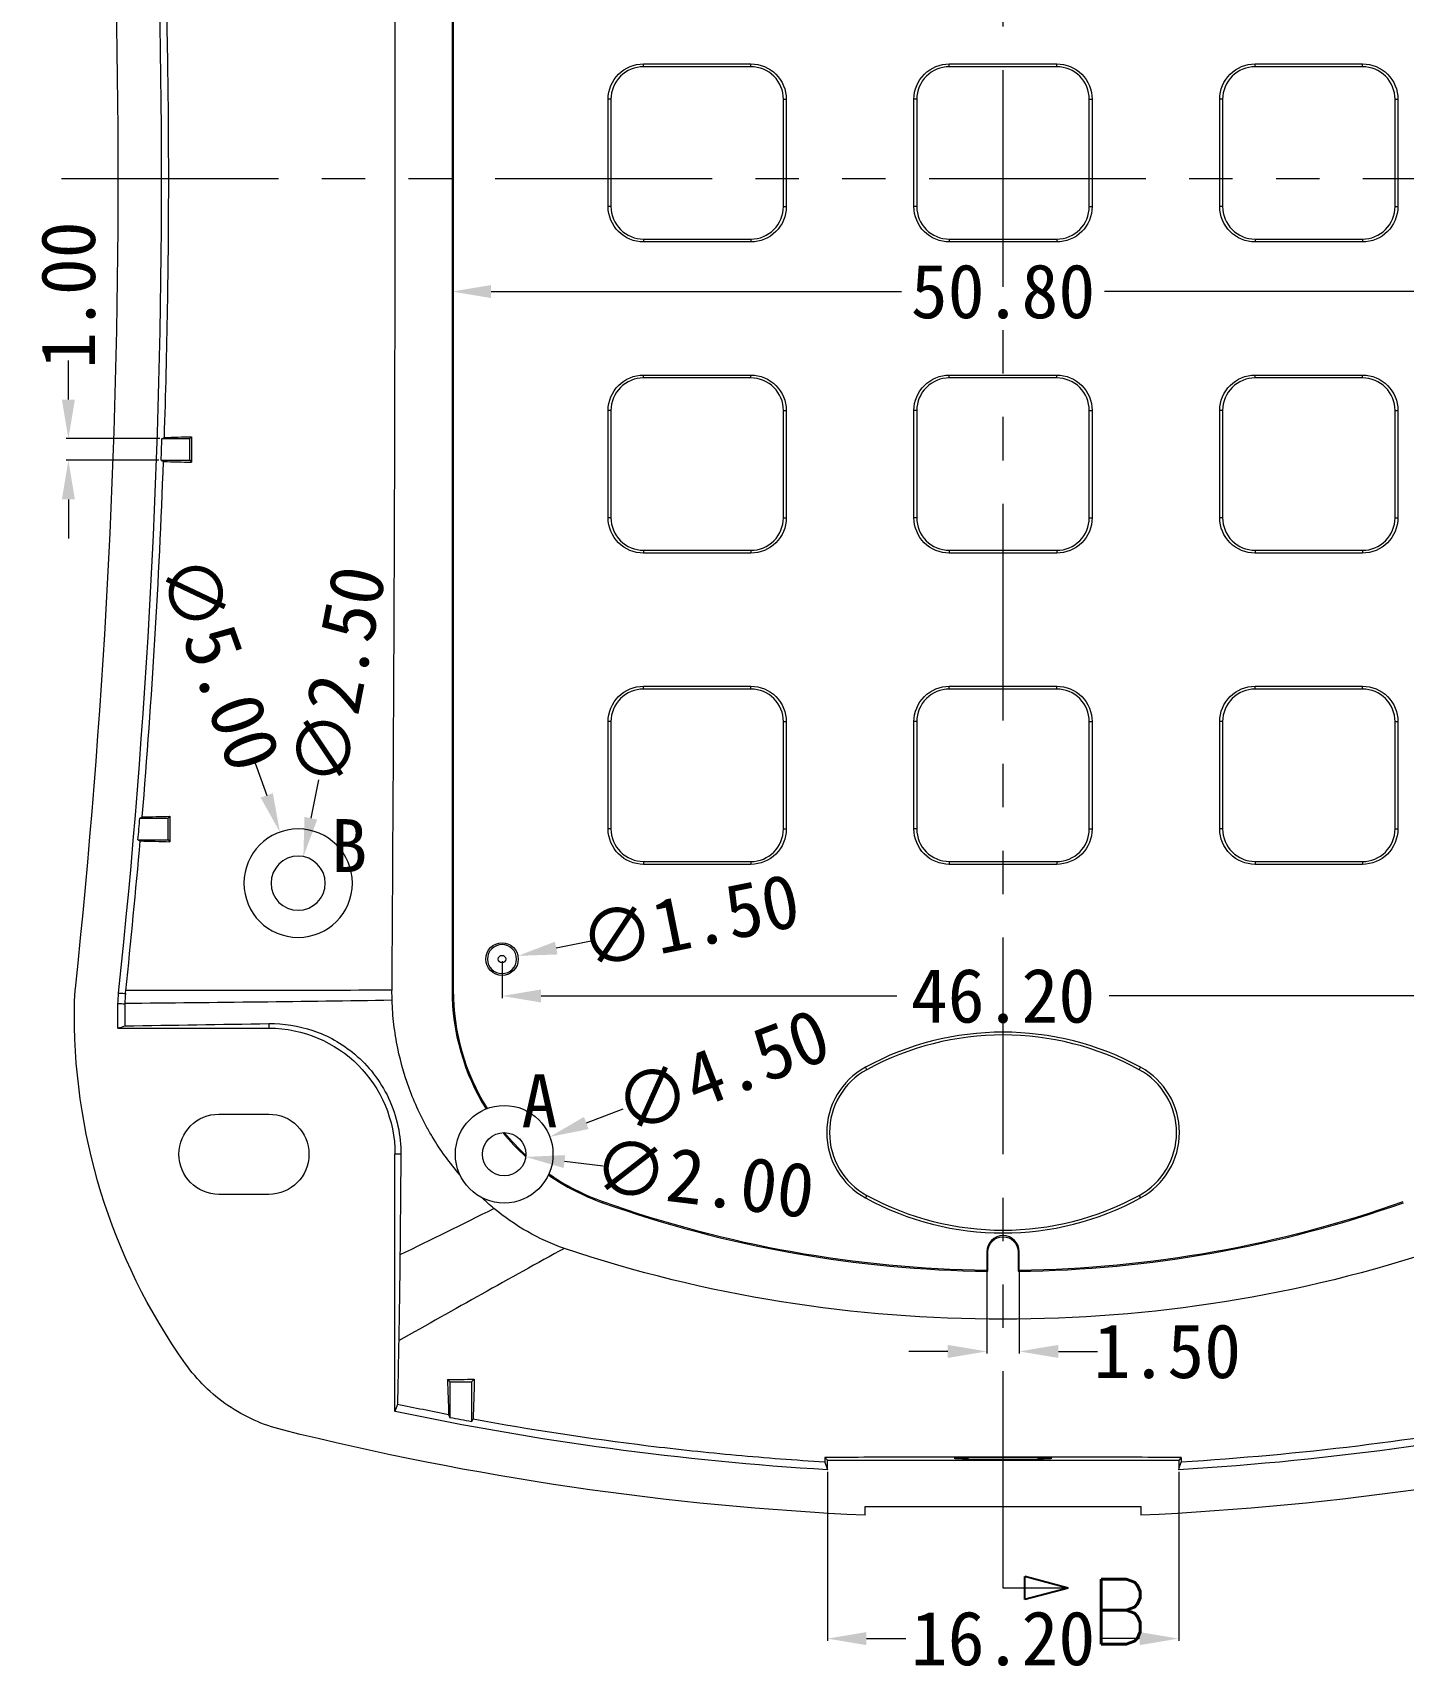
# Model space of a CAD drawing. Extents: x -40 to 272, y -118 to 614.
# Drawn here: x 164 to 227.2, y 204.1 to 279.8 of the extents above; entities that cross this region are included whole.
import ezdxf

# ---------------------------------------------------------------- set-up
doc = ezdxf.new("R2010")
doc.units = 0
doc.header["$MEASUREMENT"] = 0
doc.linetypes.add('PHANTOM', pattern=[2.5, 1.25, -0.25, 0.25, -0.25, 0.25, -0.25])
for name, color, linetype in [('20', 7, 'Continuous'), ('30', 7, 'Continuous'), ('dtext', 4, 'Continuous'), ('TOP', 7, 'Continuous')]:
    doc.layers.add(name, color=color, linetype=linetype)
doc.styles.add('blockfont', font='simplex.shx', dxfattribs={"bigfont": 'bigfont'})
doc.styles.add('仿宋', font='SIMFANG.TTF', dxfattribs={"width": 0.7})
doc.dimstyles.new('3', dxfattribs={"dimtxt": 2.5, "dimasz": 1.8, "dimexe": 0.1, "dimexo": 0.1, "dimgap": 0.1, "dimtad": 0, "dimzin": 0, "dimdsep": 46, "dimtxsty": 'Standard', "dimcen": 0, "dimclrd": 4, "dimclre": 4, "dimclrt": 3, "dimadec": 1, "dimazin": 0, "dimtfac": 1, "dimtofl": 0, "dimtmove": 0, "dimatfit": 3, "dimfxl": 0.18, "dimtolj": 1, "dimtzin": 0, "dimlwd": 9, "dimlwe": 9, "dimarcsym": 0})

# ---------------------------------------------------------------- blocks, each defined once
blk = doc.blocks.new('ASSORTED_DRAFT4')
at = {"color": 13}
for p, q in [((624.762, 410.193, 624.762), (622.762, 410.729)), ((622.762, 409.657), (622.762, 410.729)), ((624.762, 410.193, 624.762), (622.762, 409.657))]:
    blk.add_line(p, q, dxfattribs=at)
blk = doc.blocks.new('*D110')
at = {"color": 4, "linetype": 'Continuous', "lineweight": 9}
for p, q in [((200.672, 213.423), (200.672, 205.639)), ((216.872, 213.423), (216.872, 205.639)), ((202.472, 205.739), (204.297, 205.739)), ((215.072, 205.739), (213.247, 205.739))]:
    blk.add_line(p, q, dxfattribs=at)
for points in [[(202.472, 206.039), (202.472, 205.439), (200.672, 205.739)], [(215.072, 206.039), (215.072, 205.439), (216.872, 205.739)]]:
    blk.add_solid(points, dxfattribs=at)
at = {"layer": 'Defpoints', "color": 0, "linetype": 'Continuous', "lineweight": 9}
for p in [(200.672, 213.523), (216.872, 213.523), (216.872, 205.739)]:
    blk.add_point(p, dxfattribs=at)
at = {"color": 3, "linetype": 'Continuous', "lineweight": 9, "insert": (208.772, 205.739), "char_height": 2.5, "attachment_point": 5}
blk.add_mtext('\\A1;16.20', dxfattribs=at)
blk = doc.blocks.new('*D113')
at = {"color": 4, "linetype": 'Continuous', "lineweight": 9}
for p, q in [((208.022, 222.629), (208.022, 218.882)), ((209.522, 222.629), (209.522, 218.882)), ((206.222, 218.982), (204.422, 218.982)), ((211.322, 218.982), (213.122, 218.982))]:
    blk.add_line(p, q, dxfattribs=at)
for points in [[(206.222, 219.282), (206.222, 218.682), (208.022, 218.982)], [(211.322, 219.282), (211.322, 218.682), (209.522, 218.982)]]:
    blk.add_solid(points, dxfattribs=at)
at = {"layer": 'Defpoints', "color": 0, "linetype": 'Continuous', "lineweight": 9}
for p in [(208.022, 222.729), (209.522, 222.729), (209.522, 218.982)]:
    blk.add_point(p, dxfattribs=at)
at = {"color": 3, "linetype": 'Continuous', "lineweight": 9, "insert": (216.347, 218.982), "char_height": 2.5, "attachment_point": 5}
blk.add_mtext('\\A1;1.50', dxfattribs=at)
blk = doc.blocks.new('*D114')
at = {"color": 4, "linetype": 'Continuous', "lineweight": 9}
for p, q in [((185.672, 236.974), (185.672, 235.273)), ((231.872, 236.974), (231.872, 235.273)), ((187.472, 235.373), (203.88, 235.373)), ((230.072, 235.373), (213.663, 235.373))]:
    blk.add_line(p, q, dxfattribs=at)
for points in [[(187.472, 235.673), (187.472, 235.073), (185.672, 235.373)], [(230.072, 235.673), (230.072, 235.073), (231.872, 235.373)]]:
    blk.add_solid(points, dxfattribs=at)
at = {"layer": 'Defpoints', "color": 0, "linetype": 'Continuous', "lineweight": 9}
for p in [(185.672, 237.074), (231.872, 237.074), (231.872, 235.373)]:
    blk.add_point(p, dxfattribs=at)
at = {"color": 3, "linetype": 'Continuous', "lineweight": 9, "insert": (208.772, 235.373), "char_height": 2.5, "attachment_point": 5}
blk.add_mtext('\\A1;46.20', dxfattribs=at)
blk = doc.blocks.new('*D121')
at = {"color": 4, "linetype": 'Continuous', "lineweight": 9}
for p, q in [((165.679, 262.874), (165.679, 264.674)), ((169.89, 261.074), (165.579, 261.074)), ((169.855, 260.074), (165.579, 260.074)), ((165.679, 258.274), (165.679, 256.474))]:
    blk.add_line(p, q, dxfattribs=at)
for points in [[(165.379, 262.874), (165.979, 262.874), (165.679, 261.074)], [(165.379, 258.274), (165.979, 258.274), (165.679, 260.074)]]:
    blk.add_solid(points, dxfattribs=at)
at = {"layer": 'Defpoints', "color": 0, "linetype": 'Continuous', "lineweight": 9}
for p in [(165.679, 261.074), (169.99, 261.074), (169.955, 260.074)]:
    blk.add_point(p, dxfattribs=at)
at = {"color": 3, "linetype": 'Continuous', "lineweight": 9, "insert": (165.679, 267.691), "char_height": 2.5, "attachment_point": 5, "rotation": 90}
blk.add_mtext('\\A1;1.00', dxfattribs=at)
blk = doc.blocks.new('*D122')
at = {"color": 4, "linetype": 'Continuous', "lineweight": 9}
for p, q in [((185.169, 267.856), (204.088, 267.856)), ((232.374, 267.856), (213.455, 267.856))]:
    blk.add_line(p, q, dxfattribs=at)
for points in [[(185.169, 268.156), (185.169, 267.556), (183.369, 267.856)], [(232.374, 268.156), (232.374, 267.556), (234.174, 267.856)]]:
    blk.add_solid(points, dxfattribs=at)
at = {"layer": 'Defpoints', "color": 0, "linetype": 'Continuous', "lineweight": 9}
for p in [(183.369, 267.856), (234.174, 267.856), (234.174, 267.856)]:
    blk.add_point(p, dxfattribs=at)
at = {"color": 3, "linetype": 'Continuous', "lineweight": 9, "insert": (208.772, 267.856), "char_height": 2.5, "attachment_point": 5}
blk.add_mtext('\\A1;50.80', dxfattribs=at)
blk = doc.blocks.new('*D133')
at = {"color": 4, "linetype": 'Continuous', "lineweight": 9}
blk.add_line((189.935, 237.938), (188.171, 237.581), dxfattribs=at)
blk.add_solid([(188.111, 237.875), (188.23, 237.287), (186.407, 237.223)], dxfattribs=at)
at = {"layer": 'Defpoints', "color": 0, "linetype": 'Continuous', "lineweight": 9}
for p in [(184.936, 236.925), (186.407, 237.223)]:
    blk.add_point(p, dxfattribs=at)
at = {"color": 3, "linetype": 'Continuous', "lineweight": 9, "insert": (194.321, 238.828), "char_height": 2.5, "attachment_point": 5, "rotation": 11.46111}
blk.add_mtext('\\A1;∅1.50', dxfattribs=at)
blk = doc.blocks.new('*D134')
at = {"color": 4, "linetype": 'Continuous', "lineweight": 9}
blk.add_line((191.238, 230.156), (189.556, 229.515), dxfattribs=at)
blk.add_solid([(189.45, 229.796), (189.663, 229.235), (187.874, 228.875)], dxfattribs=at)
at = {"layer": 'Defpoints', "color": 0, "linetype": 'Continuous', "lineweight": 9}
for p in [(187.874, 228.875), (183.669, 227.273)]:
    blk.add_point(p, dxfattribs=at)
at = {"color": 3, "linetype": 'Continuous', "lineweight": 9, "insert": (195.81, 231.897), "char_height": 2.5, "attachment_point": 5, "rotation": 20.84889}
blk.add_mtext('\\A1;∅4.50', dxfattribs=at)
blk = doc.blocks.new('*D135')
at = {"color": 4, "linetype": 'Continuous', "lineweight": 9}
blk.add_line((190.338, 227.518), (188.551, 227.735), dxfattribs=at)
blk.add_solid([(188.587, 228.033), (188.515, 227.438), (186.764, 227.953)], dxfattribs=at)
at = {"layer": 'Defpoints', "color": 0, "linetype": 'Continuous', "lineweight": 9}
for p in [(184.779, 228.195), (186.764, 227.953)]:
    blk.add_point(p, dxfattribs=at)
at = {"color": 3, "linetype": 'Continuous', "lineweight": 9, "insert": (194.987, 226.951), "char_height": 2.5, "attachment_point": 5, "rotation": 353.05272}
blk.add_mtext('\\A1;∅2.00', dxfattribs=at)
blk = doc.blocks.new('*D136')
at = {"color": 4, "linetype": 'Continuous', "lineweight": 9}
blk.add_line((174.218, 246.318), (174.824, 244.623), dxfattribs=at)
blk.add_solid([(175.106, 244.724), (174.541, 244.522), (175.43, 242.928)], dxfattribs=at)
at = {"layer": 'Defpoints', "color": 0, "linetype": 'Continuous', "lineweight": 9}
for p in [(175.43, 242.928), (177.113, 238.22)]:
    blk.add_point(p, dxfattribs=at)
at = {"color": 3, "linetype": 'Continuous', "lineweight": 9, "insert": (172.641, 250.728), "char_height": 2.5, "attachment_point": 5, "rotation": 289.67262}
blk.add_mtext('\\A1;∅5.00', dxfattribs=at)
blk = doc.blocks.new('*D137')
at = {"color": 4, "linetype": 'Continuous', "lineweight": 9}
blk.add_line((177.205, 245.333), (176.859, 243.567), dxfattribs=at)
blk.add_solid([(176.564, 243.625), (177.153, 243.509), (176.512, 241.801)], dxfattribs=at)
at = {"layer": 'Defpoints', "color": 0, "linetype": 'Continuous', "lineweight": 9}
for p in [(176.512, 241.801), (176.031, 239.347)]:
    blk.add_point(p, dxfattribs=at)
at = {"color": 3, "linetype": 'Continuous', "lineweight": 9, "insert": (178.147, 250.133), "char_height": 2.5, "attachment_point": 5, "rotation": 78.89947}
blk.add_mtext('\\A1;∅2.50', dxfattribs=at)

msp = doc.modelspace()

# ---------------------------------------------------------------- linework, layer by layer
at = {"layer": '20', "color": 7, "linetype": 'Continuous', "lineweight": 9}
for p, q in [((183.369, 310.5), (183.369, 235.648)), ((183.422, 310.5), (183.422, 235.648)), ((192.195, 278.356), (197.148, 278.356)), ((192.195, 278.224), (192.195, 278.356)), ((197.148, 278.224), (192.195, 278.224)), ((197.148, 278.224), (197.148, 278.356)), ((206.295, 278.356), (211.248, 278.356)), ((206.295, 278.224), (206.295, 278.356)), ((211.248, 278.224), (206.295, 278.224)), ((211.248, 278.224), (211.248, 278.356)), ((220.395, 278.224), (220.395, 278.356)), ((220.395, 278.356), (225.348, 278.356)), ((225.348, 278.224), (220.395, 278.224)), ((225.348, 278.224), (225.348, 278.356)), ((190.565, 271.773), (190.565, 276.725)), ((190.696, 276.725), (190.565, 276.725)), ((190.696, 276.725), (190.696, 271.773)), ((198.647, 271.773), (198.647, 276.725)), ((198.647, 276.725), (198.778, 276.725)), ((198.778, 276.725), (198.778, 271.773)), ((204.665, 271.773), (204.665, 276.725)), ((204.796, 276.725), (204.665, 276.725)), ((204.796, 276.725), (204.796, 271.773)), ((212.747, 271.773), (212.747, 276.725)), ((212.747, 276.725), (212.878, 276.725)), ((212.878, 276.725), (212.878, 271.773)), ((218.765, 271.773), (218.765, 276.725)), ((218.896, 276.725), (218.765, 276.725)), ((218.896, 276.725), (218.896, 271.773)), ((226.847, 276.725), (226.978, 276.725)), ((226.847, 271.773), (226.847, 276.725)), ((226.978, 276.725), (226.978, 271.773)), ((190.696, 271.773), (190.565, 271.773)), ((198.647, 271.773), (198.778, 271.773)), ((204.796, 271.773), (204.665, 271.773)), ((212.747, 271.773), (212.878, 271.773)), ((218.896, 271.773), (218.765, 271.773)), ((226.847, 271.773), (226.978, 271.773)), ((192.195, 270.274), (197.148, 270.274)), ((192.195, 270.274), (192.195, 270.142)), ((197.148, 270.274), (197.148, 270.142)), ((206.295, 270.274), (211.248, 270.274)), ((206.295, 270.274), (206.295, 270.142)), ((211.248, 270.274), (211.248, 270.142)), ((220.395, 270.274), (220.395, 270.142)), ((220.395, 270.274), (225.348, 270.274)), ((225.348, 270.274), (225.348, 270.142)), ((197.148, 270.142), (192.195, 270.142)), ((211.248, 270.142), (206.295, 270.142)), ((225.348, 270.142), (220.395, 270.142)), ((192.195, 264.006), (197.148, 264.006)), ((192.195, 263.874), (192.195, 264.006)), ((197.148, 263.874), (192.195, 263.874)), ((197.148, 263.874), (197.148, 264.006)), ((206.295, 263.874), (206.295, 264.006)), ((206.295, 264.006), (211.248, 264.006)), ((211.248, 263.874), (206.295, 263.874)), ((211.248, 263.874), (211.248, 264.006)), ((220.395, 263.874), (220.395, 264.006)), ((220.395, 264.006), (225.348, 264.006)), ((225.348, 263.874), (220.395, 263.874)), ((225.348, 263.874), (225.348, 264.006)), ((190.565, 257.423), (190.565, 262.375)), ((190.696, 262.375), (190.565, 262.375)), ((190.696, 262.375), (190.696, 257.423)), ((198.647, 257.423), (198.647, 262.375)), ((198.647, 262.375), (198.778, 262.375)), ((198.778, 262.375), (198.778, 257.423)), ((204.665, 257.423), (204.665, 262.375)), ((204.796, 262.375), (204.665, 262.375)), ((204.796, 262.375), (204.796, 257.423)), ((212.747, 257.423), (212.747, 262.375)), ((212.747, 262.375), (212.878, 262.375)), ((212.878, 262.375), (212.878, 257.423)), ((218.896, 262.375), (218.765, 262.375)), ((218.765, 257.423), (218.765, 262.375)), ((218.896, 262.375), (218.896, 257.423)), ((226.847, 262.375), (226.978, 262.375)), ((226.847, 257.423), (226.847, 262.375)), ((226.978, 262.375), (226.978, 257.423)), ((171.272, 261.074), (171.36, 261.162)), ((169.99, 261.074), (171.272, 261.074)), ((171.272, 260.074), (171.272, 261.074)), ((169.955, 260.074), (171.272, 260.074)), ((171.272, 260.074), (171.361, 259.985)), ((190.696, 257.423), (190.565, 257.423)), ((198.647, 257.423), (198.778, 257.423)), ((204.796, 257.423), (204.665, 257.423)), ((212.747, 257.423), (212.878, 257.423)), ((218.896, 257.423), (218.765, 257.423)), ((226.847, 257.423), (226.978, 257.423)), ((192.195, 255.924), (197.148, 255.924)), ((192.195, 255.924), (192.195, 255.792)), ((197.148, 255.924), (197.148, 255.792)), ((206.295, 255.924), (211.248, 255.924)), ((206.295, 255.924), (206.295, 255.792)), ((211.248, 255.924), (211.248, 255.792)), ((220.395, 255.924), (220.395, 255.792)), ((220.395, 255.924), (225.348, 255.924)), ((225.348, 255.924), (225.348, 255.792)), ((197.148, 255.792), (192.195, 255.792)), ((211.248, 255.792), (206.295, 255.792)), ((225.348, 255.792), (220.395, 255.792)), ((192.195, 249.656), (197.148, 249.656)), ((192.195, 249.524), (192.195, 249.656)), ((197.148, 249.524), (192.195, 249.524)), ((197.148, 249.524), (197.148, 249.656)), ((206.295, 249.656), (211.248, 249.656)), ((206.295, 249.524), (206.295, 249.656)), ((211.248, 249.524), (206.295, 249.524)), ((211.248, 249.524), (211.248, 249.656)), ((220.395, 249.656), (225.348, 249.656)), ((220.395, 249.524), (220.395, 249.656)), ((225.348, 249.524), (220.395, 249.524)), ((225.348, 249.524), (225.348, 249.656)), ((190.565, 243.073), (190.565, 248.025)), ((190.696, 248.025), (190.565, 248.025)), ((190.696, 248.025), (190.696, 243.073)), ((198.647, 243.073), (198.647, 248.025)), ((198.647, 248.025), (198.778, 248.025)), ((198.778, 248.025), (198.778, 243.073)), ((204.665, 243.073), (204.665, 248.025)), ((204.796, 248.025), (204.665, 248.025)), ((204.796, 248.025), (204.796, 243.073)), ((212.747, 243.073), (212.747, 248.025)), ((212.747, 248.025), (212.878, 248.025)), ((212.878, 248.025), (212.878, 243.073)), ((218.765, 243.073), (218.765, 248.025)), ((218.896, 248.025), (218.765, 248.025)), ((218.896, 248.025), (218.896, 243.073)), ((226.847, 248.025), (226.978, 248.025)), ((226.847, 243.073), (226.847, 248.025)), ((226.978, 248.025), (226.978, 243.073)), ((168.971, 243.574), (170.272, 243.574)), ((170.272, 243.574), (170.355, 243.658)), ((170.272, 242.574), (170.272, 243.574)), ((190.696, 243.073), (190.565, 243.073)), ((198.647, 243.073), (198.778, 243.073)), ((204.796, 243.073), (204.665, 243.073)), ((212.747, 243.073), (212.878, 243.073)), ((218.896, 243.073), (218.765, 243.073)), ((226.847, 243.073), (226.978, 243.073)), ((168.887, 242.574), (170.272, 242.574)), ((170.272, 242.574), (170.357, 242.488)), ((192.195, 241.574), (197.148, 241.574)), ((192.195, 241.574), (192.195, 241.442)), ((197.148, 241.574), (197.148, 241.442)), ((206.295, 241.574), (211.248, 241.574)), ((206.295, 241.574), (206.295, 241.442)), ((211.248, 241.574), (211.248, 241.442)), ((220.395, 241.574), (225.348, 241.574)), ((220.395, 241.574), (220.395, 241.442)), ((225.348, 241.574), (225.348, 241.442)), ((197.148, 241.442), (192.195, 241.442)), ((211.248, 241.442), (206.295, 241.442)), ((225.348, 241.442), (220.395, 241.442)), ((183.369, 235.648), (183.422, 235.648)), ((167.965, 233.889), (174.922, 233.889)), ((174.922, 234.097), (174.922, 233.889)), ((202.49, 231.97), (202.427, 232.085)), ((215.054, 231.97), (215.116, 232.085)), ((172.622, 229.924), (174.922, 229.924)), ((180.737, 216.218), (180.737, 228.074)), ((181.008, 228.074), (180.737, 228.074)), ((174.922, 226.224), (172.622, 226.224)), ((190.304, 225.84), (190.322, 225.89)), ((202.49, 226.178), (202.427, 226.063)), ((215.054, 226.178), (215.116, 226.063)), ((208.022, 223.574), (208.022, 222.729)), ((208.022, 223.574), (208.074, 223.574)), ((208.074, 222.676), (208.074, 223.574)), ((209.469, 223.574), (209.469, 222.676)), ((209.522, 223.574), (209.469, 223.574)), ((209.522, 222.729), (209.522, 223.574)), ((183.272, 217.574), (183.158, 217.688)), ((183.272, 217.574), (183.272, 215.925)), ((183.272, 217.574), (184.272, 217.574)), ((184.272, 217.574), (184.395, 217.697)), ((184.272, 217.574), (184.272, 215.737)), ((200.55, 214.095), (200.672, 213.974)), ((200.672, 213.523), (200.672, 213.974)), ((200.672, 213.974), (216.872, 213.974)), ((216.993, 214.095), (216.872, 213.974)), ((216.872, 213.974), (216.872, 213.523)), ((202.422, 211.824), (215.122, 211.824)), ((202.422, 211.424), (202.422, 211.824)), ((215.122, 211.824), (215.122, 211.424))]:
    msp.add_line(p, q, dxfattribs=at)
at = {"layer": '20', "color": 1, "linetype": 'Continuous', "lineweight": 9}
msp.add_line((211.772, 208.072), (208.772, 208.072), dxfattribs=at)
at = {"layer": '20', "color": 7, "linetype": 'Continuous', "lineweight": 9, "extrusion": (0, 0, -1)}
for radius in [2.5, 1.25]:
    msp.add_circle((-176.272, 240.574), radius, dxfattribs=at)
at = {"layer": '20', "color": 7, "linetype": 'Continuous', "lineweight": 9}
for centre, radius in [((185.672, 237.074), 0.75), ((185.672, 237.074), 0.171), ((185.772, 228.074), 2.25), ((185.772, 228.074), 1)]:
    msp.add_circle(centre, radius, dxfattribs=at)
at = {"layer": '20', "color": 7, "linetype": 'Continuous', "lineweight": 9, "extrusion": (2.75248e-16, 6.08817e-17, -1)}
msp.add_circle((-185.672, 237.074), 0.67, dxfattribs=at)
at = {"layer": '20', "color": 7, "linetype": 'Continuous', "lineweight": 9}
for centre, radius, start, end in [((-186.791, 273.074), 354.766, 353.9559, 6.0441), ((-186.791, 273.074), 356.768, 353.95594, 6.04406), ((-186.791, 273.074), 356.983, 357.91304, 358.07364), ((-186.791, 273.074), 356.983, 355.09878, 355.25985), ((193.772, 235.648), 10.402, 180, 211.82614), ((193.772, 235.648), 10.35, 180, 211.88058), ((208.772, 220.47), 13.235, 61.35456, 118.64544), ((208.772, 220.47), 13.104, 61.35456, 118.64544), ((204.072, 229.074), 3.431, 118.64544, 241.35456), ((204.072, 229.074), 3.3, 118.64544, 241.35456), ((213.472, 229.074), 3.3, 298.64544, 61.35456), ((213.472, 229.074), 3.431, 298.64544, 61.35456), ((193.772, 235.648), 10.402, 219.20573, 227.65752), ((193.772, 235.648), 10.35, 219.42972, 227.43353), ((193.772, 235.648), 10.402, 235.03711, 250.52878), ((193.772, 235.648), 10.35, 234.98267, 250.52878), ((208.772, 278.074), 55.402, 250.52878, 269.27855), ((208.772, 278.074), 55.35, 250.52878, 269.22361), ((208.772, 237.678), 13.235, 241.35456, 298.64544), ((208.772, 237.678), 13.104, 241.35456, 298.64544), ((208.772, 278.074), 55.402, 270.72145, 289.47122), ((208.772, 278.074), 55.35, 270.77639, 289.47122), ((208.772, 223.574), 0.75, 0, 180)]:
    msp.add_arc(centre, radius, start, end, dxfattribs=at)
at = {"layer": '20', "color": 7, "linetype": 'Continuous', "lineweight": 9, "extrusion": (2.75248e-16, 6.08817e-17, -1)}
for centre, radius, start, end in [((-193.752, 234.491), 27.797, 324.66253, 1.16863), ((-193.752, 234.491), 25.794, 358.66323, 1.16796), ((-174.922, 228.074), 5.815, 90, 180), ((-174.922, 228.074), 1.85, 90, 270), ((-208.772, 223.574), 0.698, 0, 180), ((-208.772, 348.474), 135.194, 273.43486, 281.968), ((-208.772, 348.474), 135.194, 257.53333, 266.56514), ((-208.772, 348.474), 137.197, 272.65282, 284.01572), ((-208.772, 348.474), 137.197, 255.98428, 267.34718)]:
    msp.add_arc(centre, radius, start, end, dxfattribs=at)
at = {"layer": '20', "color": 7, "linetype": 'Continuous', "lineweight": 9, "extrusion": (0, 0, -1)}
for centre, radius, start, end in [((-172.622, 228.074), 1.85, 270, 90), ((-208.772, 348.474), 134.979, 280.45768, 280.88963)]:
    msp.add_arc(centre, radius, start, end, dxfattribs=at)
at = {"layer": '20', "color": 7, "linetype": 'Continuous', "lineweight": 9, "extrusion": (2.75248e-16, 6.08817e-17, -1)}
msp.add_ellipse((208.772, 214.053), major_axis=(-2.25, 0), ratio=0.017455, start_param=1.570796326794897, end_param=7.853981633974483, dxfattribs=at)
at = {"layer": '20', "color": 7, "linetype": 'Continuous', "lineweight": 9}
for points, knots in [([(180.599, 235.642), (180.642, 241.88), (180.68, 248.119), (180.731, 260.596), (180.745, 266.835), (180.745, 279.313), (180.731, 285.552), (180.68, 298.029), (180.642, 304.268), (180.599, 310.506)], [0, 0, 0, 0, 0.25, 0.25, 0.5, 0.5, 0.75, 0.75, 1, 1, 1, 1]), ([(170.102, 261.129), (170.236, 265.109), (170.303, 269.09), (170.303, 277.058), (170.236, 281.039), (170.102, 285.019)], [0, 0, 0, 0, 0.5, 0.5, 1, 1, 1, 1]), ([(190.565, 276.725), (190.565, 277.155), (190.743, 277.58), (191.345, 278.18), (191.769, 278.356), (192.195, 278.356)], [0, 0, 0, 0, 0.5, 0.5, 1, 1, 1, 1]), ([(192.195, 278.224), (191.804, 278.224), (191.413, 278.063), (190.86, 277.511), (190.696, 277.12), (190.696, 276.725)], [0, 0, 0, 0, 0.5, 0.5, 1, 1, 1, 1]), ([(197.148, 278.356), (197.577, 278.356), (198.003, 278.177), (198.602, 277.576), (198.778, 277.151), (198.778, 276.725)], [0, 0, 0, 0, 0.5, 0.5, 1, 1, 1, 1]), ([(198.647, 276.725), (198.647, 277.117), (198.485, 277.507), (197.934, 278.06), (197.543, 278.224), (197.148, 278.224)], [0, 0, 0, 0, 0.5, 0.5, 1, 1, 1, 1]), ([(204.665, 276.725), (204.665, 277.155), (204.843, 277.58), (205.445, 278.18), (205.869, 278.356), (206.295, 278.356)], [0, 0, 0, 0, 0.5, 0.5, 1, 1, 1, 1]), ([(206.295, 278.224), (205.904, 278.224), (205.513, 278.063), (204.96, 277.511), (204.796, 277.12), (204.796, 276.725)], [0, 0, 0, 0, 0.5, 0.5, 1, 1, 1, 1]), ([(211.248, 278.356), (211.677, 278.356), (212.103, 278.177), (212.702, 277.576), (212.878, 277.151), (212.878, 276.725)], [0, 0, 0, 0, 0.5, 0.5, 1, 1, 1, 1]), ([(212.747, 276.725), (212.747, 277.117), (212.585, 277.507), (212.034, 278.06), (211.643, 278.224), (211.248, 278.224)], [0, 0, 0, 0, 0.5, 0.5, 1, 1, 1, 1]), ([(218.765, 276.725), (218.765, 277.155), (218.943, 277.58), (219.545, 278.18), (219.969, 278.356), (220.395, 278.356)], [0, 0, 0, 0, 0.5, 0.5, 1, 1, 1, 1]), ([(220.395, 278.224), (220.004, 278.224), (219.613, 278.063), (219.06, 277.511), (218.896, 277.12), (218.896, 276.725)], [0, 0, 0, 0, 0.5, 0.5, 1, 1, 1, 1]), ([(225.348, 278.356), (225.777, 278.356), (226.203, 278.177), (226.802, 277.576), (226.978, 277.151), (226.978, 276.725)], [0, 0, 0, 0, 0.5, 0.5, 1, 1, 1, 1]), ([(226.847, 276.725), (226.847, 277.117), (226.685, 277.507), (226.134, 278.06), (225.743, 278.224), (225.348, 278.224)], [0, 0, 0, 0, 0.5, 0.5, 1, 1, 1, 1]), ([(192.195, 270.142), (191.766, 270.142), (191.34, 270.321), (190.741, 270.922), (190.565, 271.347), (190.565, 271.773)], [0, 0, 0, 0, 0.5, 0.5, 1, 1, 1, 1]), ([(190.696, 271.773), (190.696, 271.381), (190.858, 270.991), (191.409, 270.438), (191.8, 270.274), (192.195, 270.274)], [0, 0, 0, 0, 0.5, 0.5, 1, 1, 1, 1]), ([(198.778, 271.773), (198.778, 271.343), (198.6, 270.918), (197.998, 270.318), (197.574, 270.142), (197.148, 270.142)], [0, 0, 0, 0, 0.5, 0.5, 1, 1, 1, 1]), ([(197.148, 270.274), (197.54, 270.274), (197.93, 270.435), (198.483, 270.987), (198.647, 271.378), (198.647, 271.773)], [0, 0, 0, 0, 0.5, 0.5, 1, 1, 1, 1]), ([(206.295, 270.142), (205.866, 270.142), (205.44, 270.321), (204.841, 270.922), (204.665, 271.347), (204.665, 271.773)], [0, 0, 0, 0, 0.5, 0.5, 1, 1, 1, 1]), ([(204.796, 271.773), (204.796, 271.381), (204.958, 270.991), (205.509, 270.438), (205.9, 270.274), (206.295, 270.274)], [0, 0, 0, 0, 0.5, 0.5, 1, 1, 1, 1]), ([(212.878, 271.773), (212.878, 271.343), (212.7, 270.918), (212.098, 270.318), (211.674, 270.142), (211.248, 270.142)], [0, 0, 0, 0, 0.5, 0.5, 1, 1, 1, 1]), ([(211.248, 270.274), (211.64, 270.274), (212.03, 270.435), (212.583, 270.987), (212.747, 271.378), (212.747, 271.773)], [0, 0, 0, 0, 0.5, 0.5, 1, 1, 1, 1]), ([(220.395, 270.142), (219.966, 270.142), (219.54, 270.321), (218.941, 270.922), (218.765, 271.347), (218.765, 271.773)], [0, 0, 0, 0, 0.5, 0.5, 1, 1, 1, 1]), ([(218.896, 271.773), (218.896, 271.381), (219.058, 270.991), (219.609, 270.438), (220, 270.274), (220.395, 270.274)], [0, 0, 0, 0, 0.5, 0.5, 1, 1, 1, 1]), ([(226.978, 271.773), (226.978, 271.343), (226.8, 270.918), (226.198, 270.318), (225.774, 270.142), (225.348, 270.142)], [0, 0, 0, 0, 0.5, 0.5, 1, 1, 1, 1]), ([(225.348, 270.274), (225.74, 270.274), (226.13, 270.435), (226.683, 270.987), (226.847, 271.378), (226.847, 271.773)], [0, 0, 0, 0, 0.5, 0.5, 1, 1, 1, 1]), ([(190.565, 262.375), (190.565, 262.805), (190.743, 263.23), (191.345, 263.83), (191.769, 264.006), (192.195, 264.006)], [0, 0, 0, 0, 0.5, 0.5, 1, 1, 1, 1]), ([(192.195, 263.874), (191.804, 263.874), (191.413, 263.713), (190.86, 263.161), (190.696, 262.77), (190.696, 262.375)], [0, 0, 0, 0, 0.5, 0.5, 1, 1, 1, 1]), ([(197.148, 264.006), (197.577, 264.006), (198.003, 263.827), (198.602, 263.226), (198.778, 262.801), (198.778, 262.375)], [0, 0, 0, 0, 0.5, 0.5, 1, 1, 1, 1]), ([(198.647, 262.375), (198.647, 262.767), (198.485, 263.157), (197.934, 263.71), (197.543, 263.874), (197.148, 263.874)], [0, 0, 0, 0, 0.5, 0.5, 1, 1, 1, 1]), ([(204.665, 262.375), (204.665, 262.805), (204.843, 263.23), (205.445, 263.83), (205.869, 264.006), (206.295, 264.006)], [0, 0, 0, 0, 0.5, 0.5, 1, 1, 1, 1]), ([(206.295, 263.874), (205.904, 263.874), (205.513, 263.713), (204.96, 263.161), (204.796, 262.77), (204.796, 262.375)], [0, 0, 0, 0, 0.5, 0.5, 1, 1, 1, 1]), ([(211.248, 264.006), (211.677, 264.006), (212.103, 263.827), (212.702, 263.226), (212.878, 262.801), (212.878, 262.375)], [0, 0, 0, 0, 0.5, 0.5, 1, 1, 1, 1]), ([(212.747, 262.375), (212.747, 262.767), (212.585, 263.157), (212.034, 263.71), (211.643, 263.874), (211.248, 263.874)], [0, 0, 0, 0, 0.5, 0.5, 1, 1, 1, 1]), ([(218.765, 262.375), (218.765, 262.805), (218.943, 263.23), (219.545, 263.83), (219.969, 264.006), (220.395, 264.006)], [0, 0, 0, 0, 0.5, 0.5, 1, 1, 1, 1]), ([(220.395, 263.874), (220.004, 263.874), (219.613, 263.713), (219.06, 263.161), (218.896, 262.77), (218.896, 262.375)], [0, 0, 0, 0, 0.5, 0.5, 1, 1, 1, 1]), ([(225.348, 264.006), (225.777, 264.006), (226.203, 263.827), (226.802, 263.226), (226.978, 262.801), (226.978, 262.375)], [0, 0, 0, 0, 0.5, 0.5, 1, 1, 1, 1]), ([(226.847, 262.375), (226.847, 262.767), (226.685, 263.157), (226.134, 263.71), (225.743, 263.874), (225.348, 263.874)], [0, 0, 0, 0, 0.5, 0.5, 1, 1, 1, 1]), ([(169.081, 243.626), (169.307, 246.354), (169.503, 249.084), (169.83, 254.55), (169.962, 257.284), (170.063, 260.019)], [0, 0, 0, 0, 0.5, 0.5, 1, 1, 1, 1]), ([(192.195, 255.792), (191.766, 255.792), (191.34, 255.971), (190.741, 256.572), (190.565, 256.997), (190.565, 257.423)], [0, 0, 0, 0, 0.5, 0.5, 1, 1, 1, 1]), ([(190.696, 257.423), (190.696, 257.031), (190.858, 256.641), (191.409, 256.088), (191.8, 255.924), (192.195, 255.924)], [0, 0, 0, 0, 0.5, 0.5, 1, 1, 1, 1]), ([(198.778, 257.423), (198.778, 256.993), (198.6, 256.568), (197.998, 255.968), (197.574, 255.792), (197.148, 255.792)], [0, 0, 0, 0, 0.5, 0.5, 1, 1, 1, 1]), ([(197.148, 255.924), (197.54, 255.924), (197.93, 256.085), (198.483, 256.637), (198.647, 257.028), (198.647, 257.423)], [0, 0, 0, 0, 0.5, 0.5, 1, 1, 1, 1]), ([(206.295, 255.792), (205.866, 255.792), (205.44, 255.971), (204.841, 256.572), (204.665, 256.997), (204.665, 257.423)], [0, 0, 0, 0, 0.5, 0.5, 1, 1, 1, 1]), ([(204.796, 257.423), (204.796, 257.031), (204.958, 256.641), (205.509, 256.088), (205.9, 255.924), (206.295, 255.924)], [0, 0, 0, 0, 0.5, 0.5, 1, 1, 1, 1]), ([(211.248, 255.924), (211.64, 255.924), (212.03, 256.085), (212.583, 256.637), (212.747, 257.028), (212.747, 257.423)], [0, 0, 0, 0, 0.5, 0.5, 1, 1, 1, 1]), ([(212.878, 257.423), (212.878, 256.993), (212.7, 256.568), (212.098, 255.968), (211.674, 255.792), (211.248, 255.792)], [0, 0, 0, 0, 0.5, 0.5, 1, 1, 1, 1]), ([(220.395, 255.792), (219.966, 255.792), (219.54, 255.971), (218.941, 256.572), (218.765, 256.997), (218.765, 257.423)], [0, 0, 0, 0, 0.5, 0.5, 1, 1, 1, 1]), ([(218.896, 257.423), (218.896, 257.031), (219.058, 256.641), (219.609, 256.088), (220, 255.924), (220.395, 255.924)], [0, 0, 0, 0, 0.5, 0.5, 1, 1, 1, 1]), ([(226.978, 257.423), (226.978, 256.993), (226.8, 256.568), (226.198, 255.968), (225.774, 255.792), (225.348, 255.792)], [0, 0, 0, 0, 0.5, 0.5, 1, 1, 1, 1]), ([(225.348, 255.924), (225.74, 255.924), (226.13, 256.085), (226.683, 256.637), (226.847, 257.028), (226.847, 257.423)], [0, 0, 0, 0, 0.5, 0.5, 1, 1, 1, 1]), ([(190.565, 248.025), (190.565, 248.455), (190.743, 248.88), (191.345, 249.48), (191.769, 249.656), (192.195, 249.656)], [0, 0, 0, 0, 0.5, 0.5, 1, 1, 1, 1]), ([(192.195, 249.524), (191.804, 249.524), (191.413, 249.363), (190.86, 248.811), (190.696, 248.42), (190.696, 248.025)], [0, 0, 0, 0, 0.5, 0.5, 1, 1, 1, 1]), ([(197.148, 249.656), (197.577, 249.656), (198.003, 249.477), (198.602, 248.876), (198.778, 248.451), (198.778, 248.025)], [0, 0, 0, 0, 0.5, 0.5, 1, 1, 1, 1]), ([(198.647, 248.025), (198.647, 248.417), (198.485, 248.807), (197.934, 249.36), (197.543, 249.524), (197.148, 249.524)], [0, 0, 0, 0, 0.5, 0.5, 1, 1, 1, 1]), ([(204.665, 248.025), (204.665, 248.455), (204.843, 248.88), (205.445, 249.48), (205.869, 249.656), (206.295, 249.656)], [0, 0, 0, 0, 0.5, 0.5, 1, 1, 1, 1]), ([(206.295, 249.524), (205.904, 249.524), (205.513, 249.363), (204.96, 248.811), (204.796, 248.42), (204.796, 248.025)], [0, 0, 0, 0, 0.5, 0.5, 1, 1, 1, 1]), ([(211.248, 249.656), (211.677, 249.656), (212.103, 249.477), (212.702, 248.876), (212.878, 248.451), (212.878, 248.025)], [0, 0, 0, 0, 0.5, 0.5, 1, 1, 1, 1]), ([(212.747, 248.025), (212.747, 248.417), (212.585, 248.807), (212.034, 249.36), (211.643, 249.524), (211.248, 249.524)], [0, 0, 0, 0, 0.5, 0.5, 1, 1, 1, 1]), ([(218.765, 248.025), (218.765, 248.455), (218.943, 248.88), (219.545, 249.48), (219.969, 249.656), (220.395, 249.656)], [0, 0, 0, 0, 0.5, 0.5, 1, 1, 1, 1]), ([(220.395, 249.524), (220.004, 249.524), (219.613, 249.363), (219.06, 248.811), (218.896, 248.42), (218.896, 248.025)], [0, 0, 0, 0, 0.5, 0.5, 1, 1, 1, 1]), ([(225.348, 249.656), (225.777, 249.656), (226.203, 249.477), (226.802, 248.876), (226.978, 248.451), (226.978, 248.025)], [0, 0, 0, 0, 0.5, 0.5, 1, 1, 1, 1]), ([(226.847, 248.025), (226.847, 248.417), (226.685, 248.807), (226.134, 249.36), (225.743, 249.524), (225.348, 249.524)], [0, 0, 0, 0, 0.5, 0.5, 1, 1, 1, 1]), ([(192.195, 241.442), (191.766, 241.442), (191.34, 241.621), (190.741, 242.222), (190.565, 242.647), (190.565, 243.073)], [0, 0, 0, 0, 0.5, 0.5, 1, 1, 1, 1]), ([(190.696, 243.073), (190.696, 242.681), (190.858, 242.291), (191.409, 241.738), (191.8, 241.574), (192.195, 241.574)], [0, 0, 0, 0, 0.5, 0.5, 1, 1, 1, 1]), ([(198.778, 243.073), (198.778, 242.643), (198.6, 242.218), (197.998, 241.618), (197.574, 241.442), (197.148, 241.442)], [0, 0, 0, 0, 0.5, 0.5, 1, 1, 1, 1]), ([(197.148, 241.574), (197.54, 241.574), (197.93, 241.735), (198.483, 242.287), (198.647, 242.678), (198.647, 243.073)], [0, 0, 0, 0, 0.5, 0.5, 1, 1, 1, 1]), ([(206.295, 241.442), (205.866, 241.442), (205.44, 241.621), (204.841, 242.222), (204.665, 242.647), (204.665, 243.073)], [0, 0, 0, 0, 0.5, 0.5, 1, 1, 1, 1]), ([(204.796, 243.073), (204.796, 242.681), (204.958, 242.291), (205.509, 241.738), (205.9, 241.574), (206.295, 241.574)], [0, 0, 0, 0, 0.5, 0.5, 1, 1, 1, 1]), ([(212.878, 243.073), (212.878, 242.643), (212.7, 242.218), (212.098, 241.618), (211.674, 241.442), (211.248, 241.442)], [0, 0, 0, 0, 0.5, 0.5, 1, 1, 1, 1]), ([(211.248, 241.574), (211.64, 241.574), (212.03, 241.735), (212.583, 242.287), (212.747, 242.678), (212.747, 243.073)], [0, 0, 0, 0, 0.5, 0.5, 1, 1, 1, 1]), ([(220.395, 241.442), (219.966, 241.442), (219.54, 241.621), (218.941, 242.222), (218.765, 242.647), (218.765, 243.073)], [0, 0, 0, 0, 0.5, 0.5, 1, 1, 1, 1]), ([(218.896, 243.073), (218.896, 242.681), (219.058, 242.291), (219.609, 241.738), (220, 241.574), (220.395, 241.574)], [0, 0, 0, 0, 0.5, 0.5, 1, 1, 1, 1]), ([(225.348, 241.574), (225.74, 241.574), (226.13, 241.735), (226.683, 242.287), (226.847, 242.678), (226.847, 243.073)], [0, 0, 0, 0, 0.5, 0.5, 1, 1, 1, 1]), ([(226.978, 243.073), (226.978, 242.643), (226.8, 242.218), (226.198, 241.618), (225.774, 241.442), (225.348, 241.442)], [0, 0, 0, 0, 0.5, 0.5, 1, 1, 1, 1]), ([(167.994, 235.509), (168.06, 235.505), (168.126, 235.5), (168.192, 235.496), (168.231, 235.494), (168.271, 235.491), (168.31, 235.489)], [0, 0, 0, 0, 0.62607, 0.62607, 0.62607, 1, 1, 1, 1]), ([(180.599, 235.642), (178.554, 235.63), (176.508, 235.625), (172.416, 235.621), (170.37, 235.623), (168.323, 235.626)], [0, 0, 0, 0, 0.5, 0.5, 1, 1, 1, 1]), ([(180.604, 235.174), (180.603, 235.213), (180.601, 235.252), (180.601, 235.291), (180.6, 235.33), (180.599, 235.369), (180.599, 235.408), (180.598, 235.447), (180.598, 235.486), (180.598, 235.525), (180.598, 235.564), (180.598, 235.603), (180.599, 235.642)], [0, 0, 0, 0, 0.249929, 0.249929, 0.249929, 0.499858, 0.499858, 0.499858, 0.749914, 0.749914, 0.749914, 1, 1, 1, 1]), ([(180.604, 235.174), (178.579, 235.141), (176.539, 235.113), (172.431, 235.065), (170.362, 235.044), (168.279, 235.025)], [0, 0, 0, 0, 0.5, 0.5, 1, 1, 1, 1]), ([(183.738, 227.111), (183.262, 227.664), (182.834, 228.257), (182.359, 229.047), (182.267, 229.207), (182.09, 229.533), (182.005, 229.698), (181.761, 230.195), (181.614, 230.531), (181.216, 231.554), (181.01, 232.254), (180.789, 233.331), (180.73, 233.695), (180.643, 234.432), (180.616, 234.803), (180.604, 235.174)], [0, 0, 0, 0, 0.25, 0.25, 0.3125, 0.3125, 0.375, 0.375, 0.5, 0.5, 0.75, 0.75, 0.875, 0.875, 1, 1, 1, 1]), ([(174.922, 234.097), (175.599, 234.108), (176.276, 234.007), (177.623, 233.55), (178.275, 233.2), (179.496, 232.171), (180.055, 231.485), (180.834, 229.823), (181.015, 228.907), (181.008, 228.074)], [0, 0, 0, 0, 0.25, 0.25, 0.5, 0.5, 0.75, 0.75, 1, 1, 1, 1]), ([(181.008, 228.074), (181.002, 227.275), (180.995, 226.494), (180.98, 224.956), (180.973, 224.199), (180.965, 223.449)], [0, 0, 0, 0, 0.5, 0.5, 1, 1, 1, 1]), ([(180.965, 223.449), (180.957, 222.72), (180.949, 222.015), (180.935, 221.008), (180.93, 220.681), (180.92, 220.052), (180.915, 219.75), (180.909, 219.467)], [0, 0, 0, 0, 0.5, 0.5, 0.75, 0.75, 1, 1, 1, 1]), ([(228.992, 223.733), (222.459, 221.524), (215.578, 220.466), (201.964, 220.466), (195.084, 221.524), (188.551, 223.733)], [0, 0, 0, 0, 0.5, 0.5, 1, 1, 1, 1]), ([(175.544, 215.361), (175.093, 215.474), (174.224, 215.776), (173.421, 216.225), (172.652, 216.75), (171.943, 217.335), (171.346, 218.034), (171.076, 218.414)], [0, 0, 0, 0, 0.25, 0.5, 0.5, 0.75, 1, 1, 1, 1]), ([(200.556, 213.877), (199.195, 213.96), (197.834, 214.063), (195.118, 214.311), (193.763, 214.455), (189.707, 214.949), (187.014, 215.36), (184.334, 215.852)], [0, 0, 0, 0, 0.25, 0.25, 0.5, 0.5, 1, 1, 1, 1]), ([(216.993, 214.095), (215.623, 214.098), (214.252, 214.099), (211.512, 214.102), (208.772, 214.103), (206.031, 214.102), (203.291, 214.099), (201.921, 214.098), (200.55, 214.095)], [0, 0, 0, 0, 0.25, 0.25, 0.5, 0.75, 0.75, 1, 1, 1, 1])]:
    msp.add_open_spline(points, degree=3, knots=knots, dxfattribs=at)
for points in [[(169.99, 261.074), (170.028, 261.092), (170.065, 261.11), (170.102, 261.129)], [(170.102, 261.129), (170.521, 261.14), (170.941, 261.151), (171.36, 261.162)], [(171.36, 261.162), (171.36, 260.77), (171.36, 260.377), (171.361, 259.985)], [(169.955, 260.074), (169.991, 260.056), (170.027, 260.038), (170.063, 260.019)], [(170.063, 260.019), (170.495, 260.008), (170.928, 259.996), (171.361, 259.985)], [(168.971, 243.574), (169.008, 243.591), (169.044, 243.609), (169.081, 243.626)], [(169.081, 243.626), (169.506, 243.637), (169.931, 243.647), (170.355, 243.658)], [(170.355, 243.658), (170.356, 243.268), (170.357, 242.878), (170.357, 242.488)], [(168.323, 235.611), (168.567, 237.913), (168.788, 240.216), (168.987, 242.522)], [(168.887, 242.574), (168.92, 242.557), (168.954, 242.539), (168.987, 242.522)], [(168.987, 242.522), (169.444, 242.511), (169.901, 242.499), (170.357, 242.488)], [(165.961, 235.058), (165.965, 235.279), (165.979, 235.5), (166.002, 235.719)], [(167.963, 235.017), (167.966, 235.181), (167.977, 235.345), (167.994, 235.509)], [(168.31, 235.489), (168.293, 235.329), (168.283, 235.169), (168.279, 235.009)], [(168.31, 235.489), (168.314, 235.527), (168.318, 235.565), (168.322, 235.603)], [(168.279, 234.993), (168.173, 235.001), (168.068, 235.009), (167.963, 235.017)], [(168.279, 235.009), (168.272, 234.671), (168.272, 234.333), (168.278, 233.995)], [(167.965, 233.889), (168.069, 233.924), (168.174, 233.959), (168.278, 233.995)], [(168.278, 233.995), (170.492, 234.029), (172.706, 234.063), (174.922, 234.097)], [(180.968, 223.444), (182.401, 224.136), (183.846, 224.846), (185.3, 225.578)], [(185.299, 225.579), (185.103, 225.742), (184.913, 225.909), (184.728, 226.08)], [(188.551, 223.733), (187.362, 224.136), (186.265, 224.778), (185.299, 225.579)], [(188.549, 223.735), (186.025, 222.35), (183.481, 220.925), (180.906, 219.47)], [(208.022, 222.729), (208.039, 222.711), (208.056, 222.694), (208.074, 222.676)], [(209.469, 222.676), (209.487, 222.694), (209.504, 222.711), (209.522, 222.729)], [(180.909, 219.467), (180.89, 218.467), (180.87, 217.494), (180.849, 216.539)], [(183.158, 217.688), (183.57, 217.691), (183.982, 217.694), (184.395, 217.697)], [(183.158, 217.688), (183.175, 217.14), (183.192, 216.599), (183.21, 216.063)], [(184.395, 217.697), (184.375, 217.075), (184.354, 216.46), (184.334, 215.852)], [(180.849, 216.539), (180.812, 216.432), (180.774, 216.325), (180.737, 216.218)], [(183.21, 216.063), (182.422, 216.215), (181.635, 216.374), (180.849, 216.539)], [(183.21, 216.063), (183.23, 216.017), (183.251, 215.971), (183.272, 215.925)], [(184.334, 215.852), (184.313, 215.814), (184.292, 215.775), (184.272, 215.737)], [(233.209, 215.852), (227.846, 214.867), (222.439, 214.209), (216.987, 213.877)], [(200.55, 214.095), (200.552, 214.023), (200.554, 213.95), (200.556, 213.877)], [(200.556, 213.877), (200.594, 213.759), (200.633, 213.641), (200.672, 213.523)], [(216.872, 213.523), (216.91, 213.641), (216.949, 213.759), (216.987, 213.877)], [(216.993, 214.095), (216.991, 214.023), (216.989, 213.95), (216.987, 213.877)]]:
    msp.add_open_spline(points, degree=3, dxfattribs=at)
at = {"layer": '30', "color": 1, "linetype": 'PHANTOM', "lineweight": 9, "ltscale": 8}
for p, q in [((208.772, 208.072), (208.772, 338.407)), ((165.359, 273.074), (252.59, 273.074))]:
    msp.add_line(p, q, dxfattribs=at)

# ---------------------------------------------------------------- block references
at = {"layer": 'TOP', "color": 1, "linetype": 'Continuous', "lineweight": 9}
msp.add_blockref('ASSORTED_DRAFT4', (-412.99, -202.121), dxfattribs=at)

# ---------------------------------------------------------------- texts
at = {"layer": 'dtext', "color": 6, "lineweight": 9, "style": '仿宋'}
for s, p in [('B', (177.795, 241.084)), ('A', (186.569, 229.323))]:
    msp.add_text(s, height=2.443, dxfattribs=at).set_placement(p)
at = {"layer": 'TOP', "color": 1, "linetype": 'Continuous', "lineweight": 9, "insert": (212.781, 205.479), "char_height": 3, "attachment_point": 7, "line_spacing_factor": 0.903614, "style": 'blockfont'}
msp.add_mtext('\\W01.000;B', dxfattribs=at)

# ---------------------------------------------------------------- dimensions: what is measured, and where the dimension line sits
at = {"linetype": 'Continuous', "lineweight": 9}
dim = msp.add_linear_dim(base=(165.679, 261.074), p1=(169.955, 260.074), p2=(169.99, 261.074), angle=90, dimstyle='3', dxfattribs=at)
dim.commit()
dim.dimension.update_dxf_attribs({"geometry": '*D121', "text_midpoint": (165.679, 267.691)})
for base, p1, p2, picture, middle in [((234.1739, 267.8559), (183.3691, 267.8559), (234.1739, 267.8559), '*D122', (208.7715, 267.8559)), ((231.872, 235.373), (185.672, 237.074), (231.872, 237.074), '*D114', (208.772, 235.373)), ((209.522, 218.982), (208.022, 222.729), (209.522, 222.729), '*D113', (216.347, 218.982)), ((216.872, 205.739), (200.672, 213.523), (216.872, 213.523), '*D110', (208.772, 205.739))]:
    dim = msp.add_linear_dim(base=base, p1=p1, p2=p2, dimstyle='3', dxfattribs=at)
    dim.commit()
    dim.dimension.update_dxf_attribs({"geometry": picture, "text_midpoint": middle})
for p1, p2, picture, middle in [((177.113, 238.22), (175.43, 242.928), '*D136', (172.641, 250.728)), ((176.031, 239.347), (176.512, 241.801), '*D137', (178.147, 250.133)), ((184.936, 236.925), (186.407, 237.223), '*D133', (194.321, 238.828)), ((183.669, 227.273), (187.874, 228.875), '*D134', (195.81, 231.897)), ((184.779, 228.195), (186.764, 227.953), '*D135', (194.987, 226.951))]:
    dim = msp.add_diameter_dim_2p(p1=p1, p2=p2, dimstyle='3', dxfattribs=at)
    dim.commit()
    dim.dimension.update_dxf_attribs({"geometry": picture, "text_midpoint": middle})

doc.saveas('drawing.dxf')
